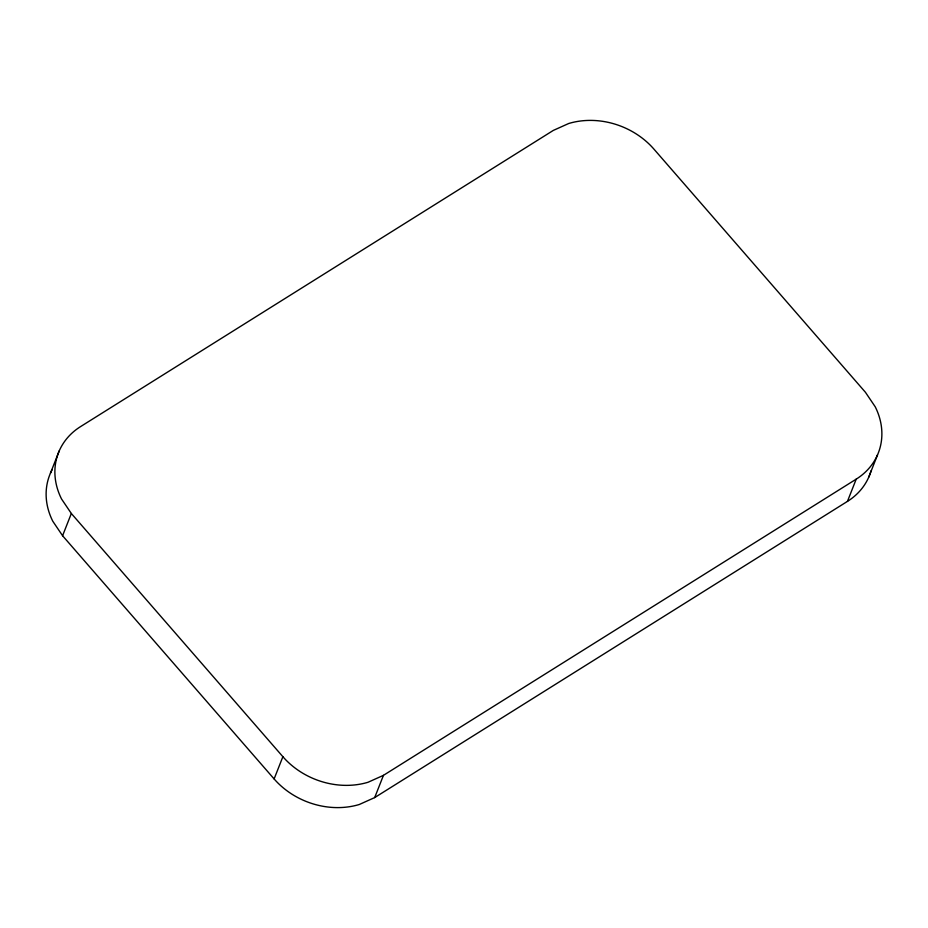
<?xml version="1.0" encoding="UTF-8"?>
<svg xmlns="http://www.w3.org/2000/svg" width="928" height="928" viewBox="0 0 928 928"><rect width="100%" height="100%" fill="white"/><g stroke="black" fill="none" stroke-linecap="round" stroke-linejoin="round"><path stroke-width="1.39" d="M50.472 473.129L59.23 450.892M62.582 535.734L71.34 513.497L61.55 498.997A73.138 61.341 21.5 0 1 80.55 426.613L553.308 130.419L568.725 123.494A73.138 61.341 21.5 0 1 653.88 149.06L865.418 392.266L875.208 406.766A73.138 61.341 21.5 0 1 856.208 479.15L847.45 501.387L374.692 797.581L359.275 804.506A73.138 61.341 21.5 0 1 274.12 778.94L62.582 535.734L52.792 521.234A73.138 61.341 21.5 0 1 52.223 469.522M274.12 778.94L282.878 756.703L71.34 513.497M374.692 797.581L383.45 775.344L856.208 479.15M868.77 477.108L877.528 454.871M383.45 775.344L368.033 782.269A73.138 61.341 21.5 0 1 282.878 756.703M871.044 470.832A73.138 61.341 21.5 0 1 847.45 501.387"/></g></svg>
